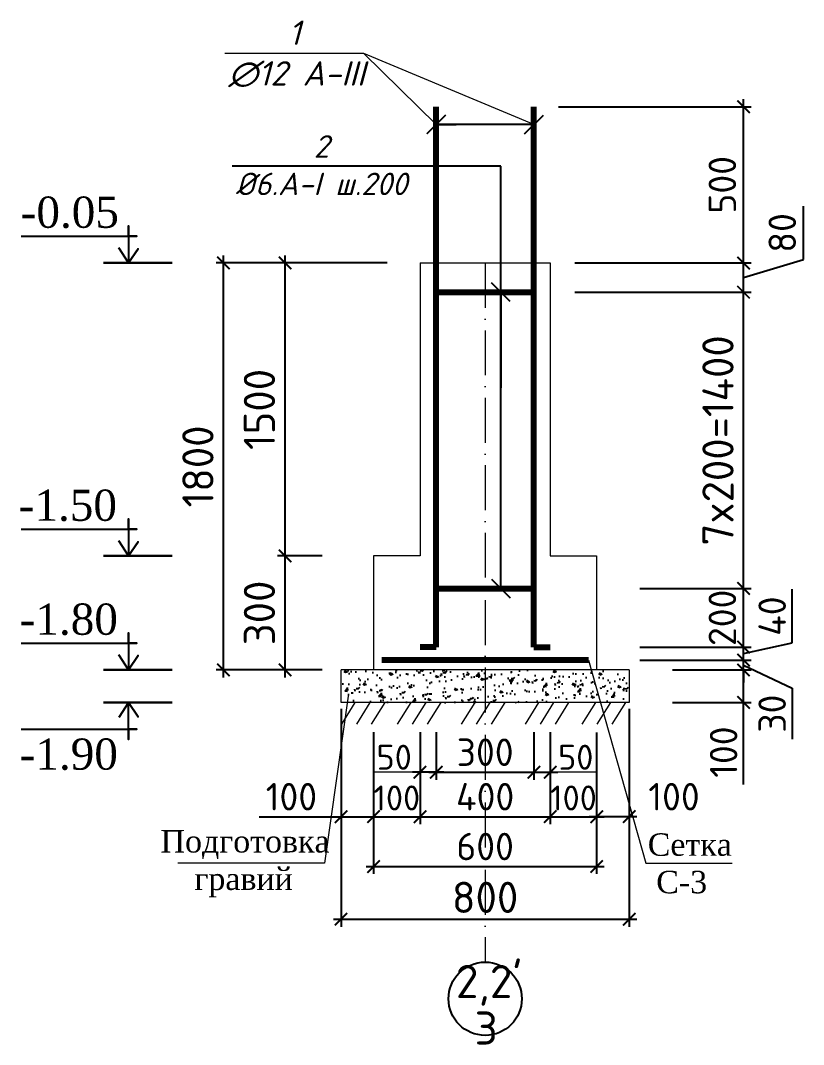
# Model space of a CAD drawing. Header units: millimetres. Extents: x 572274 to 2241483, y -888675 to -304135.
# Drawn here: x 1113603 to 1119873, y -630701 to -622500 of the extents above; entities that cross this region are included whole.
import ezdxf

# ---------------------------------------------------------------- set-up
doc = ezdxf.new("R2010")
doc.units = ezdxf.units.MM
doc.linetypes.add('ACAD_ISO10W100', pattern=[18, 12, -3, 0, -3])
doc.layers.add('Layer7', color=7, linetype='Continuous')
for name, color, linetype, lineweight in [('Линия', 7, 'Continuous', 0), ('Маналит', 252, 'Continuous', 15), ('план', 7, 'Continuous', 40), ('Размер', 150, 'Continuous', 5), ('Размерные линии', 5, 'Continuous', 9)]:
    doc.layers.add(name, color=color, linetype=linetype, lineweight=lineweight)
doc.styles.get("Standard").update_dxf_attribs({"font": 'isocpeur.ttf'})
doc.styles.add('WMF-Times New Roman0', font='times.ttf')
doc.styles.add('стиль1', font='isocpeui.ttf', dxfattribs={"height": 300})
doc.dimstyles.new('1', dxfattribs={"dimtxt": 250, "dimasz": 150, "dimexe": 100, "dimexo": 600, "dimgap": 100, "dimtad": 1, "dimdec": 0, "dimzin": 0, "dimdsep": 46, "dimtxsty": 'Standard', "dimblk": 'OBLIQUE', "dimcen": 100, "dimdle": 100, "dimadec": 0, "dimazin": 0, "dimtfac": 1, "dimtdec": 0, "dimtofl": 0, "dimtmove": 0, "dimatfit": 3, "dimldrblk": 'OBLIQUE', "dimfxl": 0.18, "dimtolj": 1, "dimtzin": 0, "dimarcsym": 1})
doc.dimstyles.new('Copy(2) of ISO-25', dxfattribs={"dimtxt": 300, "dimasz": 180, "dimexe": 60, "dimexo": 0, "dimgap": 80, "dimtad": 1, "dimtxsty": 'Standard', "dimblk": 'ARCHTICK', "dimcen": 150, "dimdle": 60, "dimazin": 0, "dimtfac": 1, "dimtmove": 0, "dimatfit": 3, "dimfxl": 60, "dimarcsym": 0})

# ---------------------------------------------------------------- blocks, each defined once
blk = doc.blocks.new('_ArchTick')
at = {"color": 0, "linetype": 'ByBlock', "const_width": 0.15}
blk.add_lwpolyline([(-0.5, -0.5), (0.5, 0.5)], dxfattribs=at)
blk = doc.blocks.new('*D372')
at = {"layer": 'Defpoints', "color": 0, "lineweight": 25, "transparency": 16777216}
for p in [(1118823.1, -627701.1), (1119393.3, -627701.1), (1118823.1, -627961.8)]:
    blk.add_point(p, dxfattribs=at)
at = {"layer": 'Размер', "color": 0, "lineweight": -2, "transparency": 16777216}
for p, q in [((1119393.3, -628021.8), (1119393.3, -627641.1)), ((1118823.1, -627701.1), (1119453.3, -627701.1)), ((1118823.1, -627961.8), (1119453.3, -627961.8)), ((1119393.3, -628618.3), (1119393.3, -627961.8))]:
    blk.add_line(p, q, dxfattribs=at)
at = {"layer": 'Размер', "color": 0, "lineweight": -2, "transparency": 16777216, "xscale": 100, "yscale": 100, "zscale": 100}
for p, rotation in [((1119393.3, -627701.1), 90), ((1119393.3, -627961.8), 270)]:
    blk.add_blockref('_ArchTick', p, dxfattribs=dict(at, rotation=rotation))
at = {"layer": 'Размер', "color": 0, "transparency": 16777216, "insert": (1119233.3, -628359.3), "char_height": 220, "attachment_point": 5, "rotation": 90}
blk.add_mtext('100', dxfattribs=at)
blk = doc.blocks.new('*D373')
at = {"layer": 'Defpoints', "color": 0, "lineweight": 25, "transparency": 16777216}
for p in [(1118562.3, -627622.8), (1119393.3, -627622.8), (1118823.1, -627701.1)]:
    blk.add_point(p, dxfattribs=at)
at = {"layer": 'Размер', "color": 0, "lineweight": -2, "transparency": 16777216}
for p, q in [((1119393.3, -627622.8), (1119393.3, -627522.8)), ((1118562.3, -627622.8), (1119453.3, -627622.8)), ((1119393.3, -627701.1), (1119393.3, -627622.8)), ((1119393.3, -627701.1), (1119393.3, -627622.8)), ((1119393.3, -627662), (1119782.3, -627847.3)), ((1118823.1, -627701.1), (1119453.3, -627701.1)), ((1119393.3, -627701.1), (1119393.3, -627801.1)), ((1119782.3, -627847.3), (1119782.3, -628255.3))]:
    blk.add_line(p, q, dxfattribs=at)
at = {"layer": 'Размер', "color": 0, "lineweight": -2, "transparency": 16777216, "xscale": 100, "yscale": 100, "zscale": 100}
for p, rotation in [((1119393.3, -627622.8), 270), ((1119393.3, -627701.1), 90)]:
    blk.add_blockref('_ArchTick', p, dxfattribs=dict(at, rotation=rotation))
at = {"layer": 'Размер', "color": 0, "transparency": 16777216, "insert": (1119622.3, -628051.3), "char_height": 220, "attachment_point": 5, "rotation": 90}
blk.add_mtext('30', dxfattribs=at)
blk = doc.blocks.new('*D374')
at = {"layer": 'Defpoints', "color": 0, "lineweight": 25, "transparency": 16777216}
for p in [(1118562.3, -627518.5), (1119393.3, -627518.5), (1118562.3, -627622.8)]:
    blk.add_point(p, dxfattribs=at)
at = {"layer": 'Размер', "color": 0, "lineweight": -2, "transparency": 16777216}
for p, q in [((1119782.3, -627485.4), (1119782.3, -627055.4)), ((1119393.3, -627682.8), (1119393.3, -627458.5)), ((1119393.3, -627570.7), (1119782.3, -627485.4)), ((1118562.3, -627518.5), (1119453.3, -627518.5)), ((1118562.3, -627622.8), (1119453.3, -627622.8))]:
    blk.add_line(p, q, dxfattribs=at)
at = {"layer": 'Размер', "color": 0, "lineweight": -2, "transparency": 16777216, "xscale": 100, "yscale": 100, "zscale": 100}
for p, rotation in [((1119393.3, -627518.5), 90), ((1119393.3, -627622.8), 270)]:
    blk.add_blockref('_ArchTick', p, dxfattribs=dict(at, rotation=rotation))
at = {"layer": 'Размер', "color": 0, "transparency": 16777216, "insert": (1119622.3, -627270.4), "char_height": 220, "attachment_point": 5, "rotation": 90}
blk.add_mtext('40', dxfattribs=at)
blk = doc.blocks.new('*D375')
at = {"layer": 'Defpoints', "color": 0, "lineweight": 25, "transparency": 16777216}
for p in [(1118562.3, -627049.2), (1119393.3, -627049.2), (1118562.3, -627518.5)]:
    blk.add_point(p, dxfattribs=at)
at = {"layer": 'Размер', "color": 0, "lineweight": -2, "transparency": 16777216}
for p, q in [((1119393.3, -627578.5), (1119393.3, -626989.2)), ((1118562.3, -627049.2), (1119453.3, -627049.2)), ((1118562.3, -627518.5), (1119453.3, -627518.5))]:
    blk.add_line(p, q, dxfattribs=at)
at = {"layer": 'Размер', "color": 0, "lineweight": -2, "transparency": 16777216, "xscale": 100, "yscale": 100, "zscale": 100}
for p, rotation in [((1119393.3, -627049.2), 90), ((1119393.3, -627518.5), 270)]:
    blk.add_blockref('_ArchTick', p, dxfattribs=dict(at, rotation=rotation))
at = {"layer": 'Размер', "color": 0, "transparency": 16777216, "insert": (1119223.3, -627283.9), "char_height": 220, "attachment_point": 5, "rotation": 90}
blk.add_mtext('200', dxfattribs=at)
blk = doc.blocks.new('*D376')
at = {"layer": 'Defpoints', "color": 0, "lineweight": 25, "transparency": 16777216}
for p in [(1118040.8, -624676.2), (1119393.3, -624676.2), (1118562.3, -627049.2)]:
    blk.add_point(p, dxfattribs=at)
at = {"layer": 'Размер', "color": 0, "lineweight": -2, "transparency": 16777216}
for p, q in [((1119393.3, -627109.2), (1119393.3, -624616.2)), ((1118040.8, -624676.2), (1119453.3, -624676.2)), ((1118562.3, -627049.2), (1119453.3, -627049.2))]:
    blk.add_line(p, q, dxfattribs=at)
at = {"layer": 'Размер', "color": 0, "lineweight": -2, "transparency": 16777216, "xscale": 100, "yscale": 100, "zscale": 100}
for p, rotation in [((1119393.3, -624676.2), 90), ((1119393.3, -627049.2), 270)]:
    blk.add_blockref('_ArchTick', p, dxfattribs=dict(at, rotation=rotation))
at = {"layer": 'Размер', "color": 0, "transparency": 16777216, "insert": (1119188.3, -625862.7), "char_height": 250, "attachment_point": 5, "rotation": 90}
blk.add_mtext('7x200=1400', dxfattribs=at)
blk = doc.blocks.new('*D377')
at = {"layer": 'Defpoints', "color": 0, "lineweight": 25, "transparency": 16777216}
for p in [(1118040.8, -624441.5), (1119393.3, -624441.5), (1118040.8, -624676.2)]:
    blk.add_point(p, dxfattribs=at)
at = {"layer": 'Размер', "color": 0, "lineweight": -2, "transparency": 16777216}
for p, q in [((1119873.3, -624414.9), (1119873.3, -623986.9)), ((1119393.3, -624736.2), (1119393.3, -624381.5)), ((1118040.8, -624441.5), (1119453.3, -624441.5)), ((1119393.3, -624558.9), (1119873.3, -624414.9)), ((1118040.8, -624676.2), (1119453.3, -624676.2))]:
    blk.add_line(p, q, dxfattribs=at)
at = {"layer": 'Размер', "color": 0, "lineweight": -2, "transparency": 16777216, "xscale": 100, "yscale": 100, "zscale": 100}
for p, rotation in [((1119393.3, -624441.5), 90), ((1119393.3, -624676.2), 270)]:
    blk.add_blockref('_ArchTick', p, dxfattribs=dict(at, rotation=rotation))
at = {"layer": 'Размер', "color": 0, "transparency": 16777216, "insert": (1119703.3, -624200.9), "char_height": 220, "attachment_point": 5, "rotation": 90}
blk.add_mtext('80', dxfattribs=at)
blk = doc.blocks.new('*D378')
at = {"layer": 'Defpoints', "color": 0, "lineweight": 25, "transparency": 16777216}
for p in [(1117910.4, -623189.9), (1119393.3, -623189.9), (1118040.8, -624441.5)]:
    blk.add_point(p, dxfattribs=at)
at = {"layer": 'Размер', "color": 0, "lineweight": -2, "transparency": 16777216}
for p, q in [((1119393.3, -624501.5), (1119393.3, -623129.9)), ((1117910.4, -623189.9), (1119453.3, -623189.9)), ((1118040.8, -624441.5), (1119453.3, -624441.5))]:
    blk.add_line(p, q, dxfattribs=at)
at = {"layer": 'Размер', "color": 0, "lineweight": -2, "transparency": 16777216, "xscale": 100, "yscale": 100, "zscale": 100}
for p, rotation in [((1119393.3, -623189.9), 90), ((1119393.3, -624441.5), 270)]:
    blk.add_blockref('_ArchTick', p, dxfattribs=dict(at, rotation=rotation))
at = {"layer": 'Размер', "color": 0, "transparency": 16777216, "insert": (1119223.3, -623815.7), "char_height": 220, "attachment_point": 5, "rotation": 90}
blk.add_mtext('500', dxfattribs=at)
blk = doc.blocks.new('*D379')
at = {"layer": 'Defpoints', "color": 0, "lineweight": 25, "transparency": 16777216}
for p in [(1115721.2, -626788.4), (1116017.4, -626788.4), (1116017.4, -627701.1)]:
    blk.add_point(p, dxfattribs=at)
at = {"layer": 'Размер', "color": 0, "lineweight": -2, "transparency": 16777216}
for p, q in [((1115721.2, -627761.1), (1115721.2, -626728.4)), ((1116017.4, -626788.4), (1115661.2, -626788.4)), ((1116017.4, -627701.1), (1115661.2, -627701.1))]:
    blk.add_line(p, q, dxfattribs=at)
at = {"layer": 'Размер', "color": 0, "lineweight": -2, "transparency": 16777216, "xscale": 100, "yscale": 100, "zscale": 100}
for p, rotation in [((1115721.2, -626788.4), 90), ((1115721.2, -627701.1), 270)]:
    blk.add_blockref('_ArchTick', p, dxfattribs=dict(at, rotation=rotation))
at = {"layer": 'Размер', "color": 0, "transparency": 16777216, "insert": (1115516.2, -627244.7), "char_height": 250, "attachment_point": 5, "rotation": 90}
blk.add_mtext('300', dxfattribs=at)
blk = doc.blocks.new('*D380')
at = {"layer": 'Defpoints', "color": 0, "lineweight": 25, "transparency": 16777216}
for p in [(1115721.2, -624441.5), (1116538.9, -624441.5), (1116017.4, -626788.4)]:
    blk.add_point(p, dxfattribs=at)
at = {"layer": 'Размер', "color": 0, "lineweight": -2, "transparency": 16777216}
for p, q in [((1115721.2, -626848.4), (1115721.2, -624381.5)), ((1116538.9, -624441.5), (1115661.2, -624441.5)), ((1116017.4, -626788.4), (1115661.2, -626788.4))]:
    blk.add_line(p, q, dxfattribs=at)
at = {"layer": 'Размер', "color": 0, "lineweight": -2, "transparency": 16777216, "xscale": 100, "yscale": 100, "zscale": 100}
for p, rotation in [((1115721.2, -624441.5), 90), ((1115721.2, -626788.4), 270)]:
    blk.add_blockref('_ArchTick', p, dxfattribs=dict(at, rotation=rotation))
at = {"layer": 'Размер', "color": 0, "transparency": 16777216, "insert": (1115516.2, -625615), "char_height": 250, "attachment_point": 5, "rotation": 90}
blk.add_mtext('1500', dxfattribs=at)
blk = doc.blocks.new('_Oblique')
at = {"color": 0, "linetype": 'ByBlock', "lineweight": -2}
blk.add_line((-0.5, -0.5), (0.5, 0.5), dxfattribs=at)
blk = doc.blocks.new('*D381')
at = {"layer": 'Defpoints', "color": 0, "lineweight": 25, "transparency": 16777216}
for p in [(1116430.7, -628200.7), (1118216.8, -628201.1), (1118216.8, -629275.5)]:
    blk.add_point(p, dxfattribs=at)
at = {"layer": 'Размер', "color": 0, "lineweight": -2, "transparency": 16777216}
for p, q in [((1116430.7, -628200.7), (1116430.7, -629335.5)), ((1118216.8, -628201.1), (1118216.8, -629335.5)), ((1116370.7, -629275.5), (1118276.8, -629275.5))]:
    blk.add_line(p, q, dxfattribs=at)
at = {"layer": 'Размер', "color": 0, "lineweight": -2, "transparency": 16777216, "xscale": 100, "yscale": 100, "zscale": 100, "rotation": 180}
blk.add_blockref('_ArchTick', (1116430.7, -629275.5), dxfattribs=at)
at = {"layer": 'Размер', "color": 0, "lineweight": -2, "transparency": 16777216, "xscale": 100, "yscale": 100, "zscale": 100}
blk.add_blockref('_ArchTick', (1118216.8, -629275.5), dxfattribs=at)
at = {"layer": 'Размер', "color": 0, "transparency": 16777216, "insert": (1117323.7, -629115.5), "char_height": 220, "attachment_point": 5}
blk.add_mtext('600', dxfattribs=at)
blk = doc.blocks.new('*D382')
at = {"layer": 'Defpoints', "color": 0, "lineweight": 25, "transparency": 16777216}
for p in [(1116430.7, -628200.7), (1116802.2, -628200.7), (1116802.2, -628876.6)]:
    blk.add_point(p, dxfattribs=at)
at = {"layer": 'Размер', "color": 0, "lineweight": -2, "transparency": 16777216}
for p, q in [((1116430.7, -628200.7), (1116430.7, -628936.6)), ((1116802.2, -628200.7), (1116802.2, -628936.6)), ((1116370.7, -628876.6), (1116862.2, -628876.6))]:
    blk.add_line(p, q, dxfattribs=at)
at = {"layer": 'Размер', "color": 0, "lineweight": -2, "transparency": 16777216, "xscale": 100, "yscale": 100, "zscale": 100, "rotation": 180}
blk.add_blockref('_ArchTick', (1116430.7, -628876.6), dxfattribs=at)
at = {"layer": 'Размер', "color": 0, "lineweight": -2, "transparency": 16777216, "xscale": 100, "yscale": 100, "zscale": 100}
blk.add_blockref('_ArchTick', (1116802.2, -628876.6), dxfattribs=at)
at = {"layer": 'Размер', "color": 0, "transparency": 16777216, "insert": (1116616.4, -628726.6), "char_height": 200, "attachment_point": 5}
blk.add_mtext('100', dxfattribs=at)
blk = doc.blocks.new('*D383')
at = {"layer": 'Defpoints', "color": 0, "lineweight": 25, "transparency": 16777216}
for p in [(1116802.2, -628200.7), (1117845.3, -628200.7), (1117845.3, -628876.6)]:
    blk.add_point(p, dxfattribs=at)
at = {"layer": 'Размер', "color": 0, "lineweight": -2, "transparency": 16777216}
for p, q in [((1116802.2, -628200.7), (1116802.2, -628936.6)), ((1117845.3, -628200.7), (1117845.3, -628936.6)), ((1116742.2, -628876.6), (1117905.3, -628876.6))]:
    blk.add_line(p, q, dxfattribs=at)
at = {"layer": 'Размер', "color": 0, "lineweight": -2, "transparency": 16777216, "xscale": 100, "yscale": 100, "zscale": 100, "rotation": 180}
blk.add_blockref('_ArchTick', (1116802.2, -628876.6), dxfattribs=at)
at = {"layer": 'Размер', "color": 0, "lineweight": -2, "transparency": 16777216, "xscale": 100, "yscale": 100, "zscale": 100}
blk.add_blockref('_ArchTick', (1117845.3, -628876.6), dxfattribs=at)
at = {"layer": 'Размер', "color": 0, "transparency": 16777216, "insert": (1117323.7, -628716.6), "char_height": 220, "attachment_point": 5}
blk.add_mtext('400', dxfattribs=at)
blk = doc.blocks.new('*D384')
at = {"layer": 'Defpoints', "color": 0, "lineweight": 25, "transparency": 16777216}
for p in [(1117845.3, -628200.7), (1118216.8, -628201.1), (1118216.8, -628876.6)]:
    blk.add_point(p, dxfattribs=at)
at = {"layer": 'Размер', "color": 0, "lineweight": -2, "transparency": 16777216}
for p, q in [((1117845.3, -628200.7), (1117845.3, -628936.6)), ((1118216.8, -628201.1), (1118216.8, -628936.6)), ((1117785.3, -628876.6), (1118276.8, -628876.6))]:
    blk.add_line(p, q, dxfattribs=at)
at = {"layer": 'Размер', "color": 0, "lineweight": -2, "transparency": 16777216, "xscale": 100, "yscale": 100, "zscale": 100, "rotation": 180}
blk.add_blockref('_ArchTick', (1117845.3, -628876.6), dxfattribs=at)
at = {"layer": 'Размер', "color": 0, "lineweight": -2, "transparency": 16777216, "xscale": 100, "yscale": 100, "zscale": 100}
blk.add_blockref('_ArchTick', (1118216.8, -628876.6), dxfattribs=at)
at = {"layer": 'Размер', "color": 0, "transparency": 16777216, "insert": (1118031, -628726.6), "char_height": 200, "attachment_point": 5}
blk.add_mtext('100', dxfattribs=at)
blk = doc.blocks.new('*D385')
at = {"layer": 'Defpoints', "color": 0, "lineweight": 25, "transparency": 16777216}
for p in [(1116932.6, -628200.7), (1117714.9, -628200.7), (1117714.9, -628520.3)]:
    blk.add_point(p, dxfattribs=at)
at = {"layer": 'Размер', "color": 0, "lineweight": -2, "transparency": 16777216}
for p, q in [((1116932.6, -628200.7), (1116932.6, -628580.3)), ((1117714.9, -628200.7), (1117714.9, -628580.3)), ((1116872.6, -628520.3), (1117774.9, -628520.3))]:
    blk.add_line(p, q, dxfattribs=at)
at = {"layer": 'Размер', "color": 0, "lineweight": -2, "transparency": 16777216, "xscale": 100, "yscale": 100, "zscale": 100, "rotation": 180}
blk.add_blockref('_ArchTick', (1116932.6, -628520.3), dxfattribs=at)
at = {"layer": 'Размер', "color": 0, "lineweight": -2, "transparency": 16777216, "xscale": 100, "yscale": 100, "zscale": 100}
blk.add_blockref('_ArchTick', (1117714.9, -628520.3), dxfattribs=at)
at = {"layer": 'Размер', "color": 0, "transparency": 16777216, "insert": (1117323.7, -628360.3), "char_height": 220, "attachment_point": 5}
blk.add_mtext('300', dxfattribs=at)
blk = doc.blocks.new('*D386')
at = {"layer": 'Defpoints', "color": 0, "lineweight": 25, "transparency": 16777216}
for p in [(1117714.9, -628200.7), (1117845.3, -628201.1), (1117845.3, -628520.3)]:
    blk.add_point(p, dxfattribs=at)
at = {"layer": 'Размер', "color": 0, "lineweight": -2, "transparency": 16777216}
for p, q in [((1117714.9, -628200.7), (1117714.9, -628580.3)), ((1117845.3, -628201.1), (1117845.3, -628580.3)), ((1117654.9, -628520.3), (1117905.3, -628520.3))]:
    blk.add_line(p, q, dxfattribs=at)
at = {"layer": 'Размер', "color": 0, "lineweight": -2, "transparency": 16777216, "xscale": 100, "yscale": 100, "zscale": 100, "rotation": 180}
blk.add_blockref('_ArchTick', (1117714.9, -628520.3), dxfattribs=at)
at = {"layer": 'Размер', "color": 0, "lineweight": -2, "transparency": 16777216, "xscale": 100, "yscale": 100, "zscale": 100}
blk.add_blockref('_ArchTick', (1117845.3, -628520.3), dxfattribs=at)
at = {"layer": 'Размер', "color": 0, "transparency": 16777216, "insert": (1118049.2, -628400.3), "char_height": 200, "attachment_point": 5}
blk.add_mtext('50', dxfattribs=at)
blk = doc.blocks.new('*D387')
at = {"layer": 'Defpoints', "color": 0, "lineweight": 25, "transparency": 16777216}
for p in [(1116169.9, -627961.8), (1118477.5, -627961.8), (1118477.5, -629697.6)]:
    blk.add_point(p, dxfattribs=at)
at = {"layer": 'Размер', "color": 0, "lineweight": -2, "transparency": 16777216}
for p, q in [((1116169.9, -628011.8), (1116169.9, -629757.6)), ((1118477.5, -628011.8), (1118477.5, -629757.6)), ((1116109.9, -629697.6), (1118537.5, -629697.6))]:
    blk.add_line(p, q, dxfattribs=at)
at = {"layer": 'Размер', "color": 0, "lineweight": -2, "transparency": 16777216, "xscale": 100, "yscale": 100, "zscale": 100, "rotation": 180}
blk.add_blockref('_ArchTick', (1116169.9, -629697.6), dxfattribs=at)
at = {"layer": 'Размер', "color": 0, "lineweight": -2, "transparency": 16777216, "xscale": 100, "yscale": 100, "zscale": 100}
blk.add_blockref('_ArchTick', (1118477.5, -629697.6), dxfattribs=at)
at = {"layer": 'Размер', "color": 0, "transparency": 16777216, "insert": (1117323.7, -629522.6), "char_height": 250, "attachment_point": 5}
blk.add_mtext('800', dxfattribs=at)
blk = doc.blocks.new('*D388')
at = {"layer": 'Defpoints', "color": 0, "lineweight": 25, "transparency": 16777216}
for p in [(1115228.8, -624441.5), (1115672.3, -624441.5), (1115672.3, -627701.1)]:
    blk.add_point(p, dxfattribs=at)
at = {"layer": 'Размер', "color": 0, "lineweight": -2, "transparency": 16777216}
for p, q in [((1115228.8, -627761.1), (1115228.8, -624381.5)), ((1115672.3, -624441.5), (1115168.8, -624441.5)), ((1115672.3, -627701.1), (1115168.8, -627701.1))]:
    blk.add_line(p, q, dxfattribs=at)
at = {"layer": 'Размер', "color": 0, "lineweight": -2, "transparency": 16777216, "xscale": 100, "yscale": 100, "zscale": 100}
for p, rotation in [((1115228.8, -624441.5), 90), ((1115228.8, -627701.1), 270)]:
    blk.add_blockref('_ArchTick', p, dxfattribs=dict(at, rotation=rotation))
at = {"layer": 'Размер', "color": 0, "transparency": 16777216, "insert": (1115023.8, -626071.3), "char_height": 250, "attachment_point": 5, "rotation": 90}
blk.add_mtext('1800', dxfattribs=at)
blk = doc.blocks.new('*D389')
at = {"layer": 'Defpoints', "color": 0, "lineweight": 25, "transparency": 16777216}
for p in [(1116169.9, -628306.4), (1116430.7, -628306.4), (1116430.7, -628876.6)]:
    blk.add_point(p, dxfattribs=at)
at = {"layer": 'Размер', "color": 0, "lineweight": -2, "transparency": 16777216}
for p, q in [((1116169.9, -628306.4), (1116169.9, -628936.6)), ((1116430.7, -628306.4), (1116430.7, -628936.6)), ((1115513.4, -628876.6), (1116169.9, -628876.6)), ((1116109.9, -628876.6), (1116490.7, -628876.6))]:
    blk.add_line(p, q, dxfattribs=at)
at = {"layer": 'Размер', "color": 0, "lineweight": -2, "transparency": 16777216, "xscale": 100, "yscale": 100, "zscale": 100, "rotation": 180}
blk.add_blockref('_ArchTick', (1116169.9, -628876.6), dxfattribs=at)
at = {"layer": 'Размер', "color": 0, "lineweight": -2, "transparency": 16777216, "xscale": 100, "yscale": 100, "zscale": 100}
blk.add_blockref('_ArchTick', (1116430.7, -628876.6), dxfattribs=at)
at = {"layer": 'Размер', "color": 0, "transparency": 16777216, "insert": (1115772.4, -628716.6), "char_height": 220, "attachment_point": 5}
blk.add_mtext('100', dxfattribs=at)
blk = doc.blocks.new('*D390')
at = {"layer": 'Defpoints', "color": 0, "lineweight": 25, "transparency": 16777216}
for p in [(1118216.8, -628306.4), (1118477.5, -628306.4), (1118216.8, -628876.6)]:
    blk.add_point(p, dxfattribs=at)
at = {"layer": 'Размер', "color": 0, "lineweight": -2, "transparency": 16777216}
for p, q in [((1118216.8, -628306.4), (1118216.8, -628936.6)), ((1118477.5, -628306.4), (1118477.5, -628936.6)), ((1118537.5, -628876.6), (1118156.8, -628876.6))]:
    blk.add_line(p, q, dxfattribs=at)
at = {"layer": 'Размер', "color": 0, "lineweight": -2, "transparency": 16777216, "xscale": 100, "yscale": 100, "zscale": 100, "rotation": 180}
blk.add_blockref('_ArchTick', (1118216.8, -628876.6), dxfattribs=at)
at = {"layer": 'Размер', "color": 0, "lineweight": -2, "transparency": 16777216, "xscale": 100, "yscale": 100, "zscale": 100}
blk.add_blockref('_ArchTick', (1118477.5, -628876.6), dxfattribs=at)
at = {"layer": 'Размер', "color": 0, "transparency": 16777216, "insert": (1118836.2, -628716.6), "char_height": 220, "attachment_point": 5}
blk.add_mtext('100', dxfattribs=at)
blk = doc.blocks.new('*D391')
at = {"layer": 'Defpoints', "color": 0, "lineweight": 25, "transparency": 16777216}
for p in [(1116802.2, -628201.1), (1116932.6, -628200.7), (1116802.2, -628520.3)]:
    blk.add_point(p, dxfattribs=at)
at = {"layer": 'Размер', "color": 0, "lineweight": -2, "transparency": 16777216}
for p, q in [((1116802.2, -628201.1), (1116802.2, -628580.3)), ((1116932.6, -628200.7), (1116932.6, -628580.3)), ((1116992.6, -628520.3), (1116742.2, -628520.3))]:
    blk.add_line(p, q, dxfattribs=at)
at = {"layer": 'Размер', "color": 0, "lineweight": -2, "transparency": 16777216, "xscale": 100, "yscale": 100, "zscale": 100, "rotation": 180}
blk.add_blockref('_ArchTick', (1116802.2, -628520.3), dxfattribs=at)
at = {"layer": 'Размер', "color": 0, "lineweight": -2, "transparency": 16777216, "xscale": 100, "yscale": 100, "zscale": 100}
blk.add_blockref('_ArchTick', (1116932.6, -628520.3), dxfattribs=at)
at = {"layer": 'Размер', "color": 0, "transparency": 16777216, "insert": (1116595.2, -628400.3), "char_height": 200, "attachment_point": 5}
blk.add_mtext('50', dxfattribs=at)

msp = doc.modelspace()

# ---------------------------------------------------------------- hatches: boundary and pattern name
at = {"lineweight": 25}
h = msp.add_hatch(dxfattribs=at)
h.set_pattern_fill('AR-CONC', color=256, style=0)
h.set_pattern_definition([(50, (-1789103.95, 2231085.23), (182.184669, -15.9390855), [19.05, -209.55]), (355, (-1789103.95, 2231085.23), (-35.242826, 191.056643), [15.24, -167.64]), (100.451, (-1789088.77, 2231083.9), (146.942502, 175.116688), [16.19, -178.09]), (46.1842, (-1789103.95, 2231136.03), (271.079041, -42.042328), [28.575, -314.325]), (96.6356, (-1789081.36, 2231132.53), (237.404234, 247.425556), [24.285, -267.135]), (351.184, (-1789103.95, 2231136.03), (237.404606, 247.425118), [22.86, -251.46]), (21, (-1789078.55, 2231123.33), (151.61488, -102.2655185), [19.05, -209.55]), (326, (-1789078.55, 2231123.33), (61.802028, 184.187966), [15.24, -167.64]), (71.4514, (-1789065.92, 2231114.8), (213.416491, 81.922858), [16.19, -178.09]), (37.5, (-1789103.95, 2231085.23), (3.0886033, 84.5550389), [0, -165.608, 0, -170.18, 0, -168.275]), (7.5, (-1789103.95, 2231085.23), (66.8196625, 100.1805748), [0, -97.028, 0, -161.798, 0, -64.135]), (327.5, (-1789160.59, 2231085.23), (135.5905952, -5.728744), [0, -63.5, 0, -198.12, 0, -262.89]), (317.5, (-1789185.99, 2231085.23), (148.1291814, 25.426491), [0, -82.55, 0, -131.572, 0, -186.69])])
h.paths.add_polyline_path([(1116169.912, -627701.072), (1116169.912, -627961.835), (1118477.538, -627961.835), (1118477.538, -627701.072)])

# ---------------------------------------------------------------- linework, layer by layer
at = {"color": 7}
for points in [[(1113609.252, -624227.105), (1114533.552, -624227.105), (1114468.506, -624227.105), (1114468.506, -624144.823), (1114468.506, -624441.539), (1114546.453, -624327.332), (1114468.506, -624441.539), (1114390.559, -624320.559)], [(1113609.252, -626573.969), (1114533.552, -626573.969), (1114468.506, -626573.969), (1114468.506, -626491.686), (1114468.506, -626788.403), (1114546.453, -626674.196), (1114468.506, -626788.403), (1114390.559, -626667.422)], [(1113609.252, -627486.638), (1114533.552, -627486.638), (1114468.506, -627486.638), (1114468.506, -627404.356), (1114468.506, -627701.072), (1114546.453, -627586.865), (1114468.506, -627701.072), (1114390.559, -627580.091)], [(1113609.252, -628176.269), (1114533.552, -628176.269), (1114468.506, -628176.269), (1114468.506, -628258.551), (1114468.506, -627961.835), (1114546.453, -628076.042), (1114468.506, -627961.835), (1114390.559, -628082.816)]]:
    msp.add_lwpolyline(points, dxfattribs=at)
at = {"layer": 'Layer7'}
msp.add_circle((1117323.725, -630334.735), 293.358, dxfattribs=at)
at = {"layer": 'Линия', "linetype": 'ACAD_ISO10W100', "ltscale": 30}
msp.add_line((1117323.725, -624441.539), (1117323.725, -630041.377), dxfattribs=at)
at = {"layer": 'Маналит', "color": 0, "lineweight": 30, "ltscale": 5}
for p, q in [((1114267.085, -624441.539), (1114817.692, -624441.539)), ((1114267.085, -626788.403), (1114817.692, -626788.403)), ((1114267.085, -627701.072), (1114817.692, -627701.072)), ((1114267.085, -627961.835), (1114817.692, -627961.835))]:
    msp.add_line(p, q, dxfattribs=at)
at = {"layer": 'план', "lineweight": 80}
for p, q in [((1116932.581, -627518.538), (1116932.581, -623189.879)), ((1117714.869, -627518.538), (1117714.869, -623189.879)), ((1116932.581, -624676.226), (1117714.869, -624676.226)), ((1116932.581, -627049.166), (1117714.869, -627049.166)), ((1116932.581, -627518.538), (1116802.2, -627518.538)), ((1117714.869, -627518.538), (1117845.25, -627518.538)), ((1118151.776, -627622.843), (1116495.675, -627622.843))]:
    msp.add_line(p, q, dxfattribs=at)
at = {"layer": 'план', "lineweight": 0}
for p, q in [((1116802.2, -624441.539), (1117845.25, -624441.539)), ((1116802.2, -624441.539), (1116802.2, -626788.403)), ((1117845.25, -624441.539), (1117845.25, -626788.403)), ((1116802.2, -626788.403), (1116430.675, -626788.403)), ((1116430.675, -626788.403), (1116430.675, -627701.072)), ((1117845.25, -626788.403), (1118216.776, -626788.403)), ((1118216.776, -626788.403), (1118216.776, -627701.072)), ((1118477.538, -627701.072), (1116169.912, -627701.072)), ((1116169.912, -627961.835), (1116169.912, -627701.072)), ((1118477.538, -627701.072), (1118477.538, -627961.835)), ((1118477.538, -627961.835), (1116169.912, -627961.835))]:
    msp.add_line(p, q, dxfattribs=at)
at = {"layer": 'Размер', "color": 0}
for p, q in [((1116280.567, -627961.835), (1116172.349, -628135.148)), ((1116400.567, -627961.835), (1116292.349, -628135.148)), ((1116520.567, -627961.835), (1116412.349, -628135.148)), ((1116728.719, -627961.835), (1116620.502, -628135.148)), ((1116848.719, -627961.835), (1116740.502, -628135.148)), ((1116968.719, -627961.835), (1116860.502, -628135.148)), ((1117240.22, -627961.835), (1117132.003, -628135.148)), ((1117360.22, -627961.835), (1117252.003, -628135.148)), ((1117480.22, -627961.835), (1117372.003, -628135.148)), ((1117751.721, -627961.835), (1117643.504, -628135.148)), ((1117871.721, -627961.835), (1117763.504, -628135.148)), ((1117991.721, -627961.835), (1117883.504, -628135.148)), ((1118206.469, -627961.835), (1118098.251, -628135.148)), ((1118326.469, -627961.835), (1118218.251, -628135.148)), ((1118446.469, -627961.835), (1118338.251, -628135.148))]:
    msp.add_line(p, q, dxfattribs=at)
at = {"layer": 'Размер'}
for p, q in [((1116802.2, -628520.284), (1116430.675, -628520.284)), ((1118216.776, -628520.284), (1117845.25, -628520.284))]:
    msp.add_line(p, q, dxfattribs=at)
for points in [[(1118151.776, -627622.843), (1118611.399, -629249.996), (1119303.222, -629249.996)], [(1116229.089, -627891.813), (1116038.146, -629249.996), (1114863.52, -629249.996)]]:
    msp.add_lwpolyline(points, dxfattribs=at)
at = {"layer": 'Размерные линии', "lineweight": 0}
for p, q in [((1116351.589, -622763.108), (1115238.491, -622763.108)), ((1117007.608, -623257.928), (1116857.555, -623408.776))]:
    msp.add_line(p, q, dxfattribs=at)
msp.add_lwpolyline([(1117714.869, -623333.352), (1116351.589, -622763.108), (1116932.581, -623333.352)], dxfattribs=at)

# ---------------------------------------------------------------- texts
for s, height, p in [("2,2'", 265.0884, (1117089.286, -630329.465)), ('3', 265.088, (1117239.245, -630702.154))]:
    msp.add_text(s, height=height).set_placement(p)
at = {"layer": 'Линия', "style": 'стиль1'}
for s, insert, char_height, width, attachment_point in [('\\pi550.29;1\\P\\pi69.282;∅12 А-III ', (1115198.648, -622499.588), 195.57196, 1171.54001, 1), ('2\\P%%C6.А-I ш.200', (1116012.825, -623418.403), 180, 1671.44462, 2)]:
    msp.add_mtext(s, dxfattribs=dict(at, insert=insert, char_height=char_height, width=width, attachment_point=attachment_point))
at = {"layer": 'план', "color": 7, "linetype": 'Continuous', "lineweight": 0, "char_height": 250, "width": 851.64143, "attachment_point": 3, "style": 'WMF-Times New Roman0'}
for s, insert in [('-0.05', (1114391.164, -623910.071)), ('{\\fTimes New Roman|b0|i0|c238|p18;-1.}5{\\fTimes New Roman|b0|i0|c238|p18;0}', (1114375.4, -626256.934)), ('{\\fTimes New Roman|b0|i0|c238|p18;-1.}8{\\fTimes New Roman|b0|i0|c238|p18;0}', (1114382.823, -627169.603)), ('{\\fTimes New Roman|b0|i0|c238|p18;-1.}9{\\fTimes New Roman|b0|i0|c238|p18;0}', (1114382.823, -628250.006))]:
    msp.add_mtext(s, dxfattribs=dict(at, insert=insert))
at = {"layer": 'Размер', "char_height": 180, "width": 3878.27187, "attachment_point": 1, "style": 'WMF-Times New Roman0'}
for s, insert in [('Подготовка\\P    гравий', (1114724.268, -628983.438)), ('Сетка \\P С{\\fTimes New Roman|b0|i0|c238|p18;-3}', (1118625.904, -629009.879))]:
    msp.add_mtext(s, dxfattribs=dict(at, insert=insert))

# ---------------------------------------------------------------- dimensions: what is measured, and where the dimension line sits
at = {"layer": 'Размер'}
for base, p1, p2, text, override, picture, middle in [((1119393.317, -623189.879), (1118040.822, -624441.539), (1117910.441, -623189.879), '500', {"dimtxt": 220, "dimasz": 100, "dimgap": 60, "dimtmove": 1}, '*D378', (1119223.317, -623815.709)), ((1119393.317, -624441.539), (1118040.822, -624676.226), (1118040.822, -624441.539), '80', {"dimtxt": 220, "dimasz": 100, "dimgap": 60, "dimtmove": 1}, '*D377', (1119703.317, -624354.883)), ((1115228.754, -624441.539), (1115672.27, -627701.072), (1115672.27, -624441.539), '1800', {"dimtxt": 250, "dimasz": 100, "dimtmove": 1}, '*D388', (1115023.754, -626071.306)), ((1119393.317, -624676.226), (1118562.348, -627049.166), (1118040.822, -624676.226), '7x200=1400', {"dimtxt": 250, "dimasz": 100, "dimgap": 80, "dimtmove": 1}, '*D376', (1119188.317, -625862.696))]:
    dim = msp.add_linear_dim(base=base, p1=p1, p2=p2, angle=90, text=text, dimstyle='Copy(2) of ISO-25', override=override, dxfattribs=at)
    dim.commit()
    dim.dimension.update_dxf_attribs({"geometry": picture, "text_midpoint": middle})
for base, p1, p2, angle, text, override, picture, middle in [((1115721.163, -624441.539), (1116017.413, -626788.403), (1116538.938, -624441.539), 90, '1500', {"dimtxt": 250, "dimasz": 100, "dimtmove": 1}, '*D380', (1115721.163, -625614.971)), ((1115721.163, -626788.403), (1116017.413, -627701.072), (1116017.413, -626788.403), 90, '300', {"dimtxt": 250, "dimasz": 100, "dimtmove": 1}, '*D379', (1115721.163, -627244.738)), ((1119393.317, -627049.166), (1118562.348, -627518.538), (1118562.348, -627049.166), 90, '200', {"dimtxt": 220, "dimasz": 100, "dimgap": 60, "dimtmove": 1}, '*D375', (1119393.317, -627283.852)), ((1119393.317, -627518.538), (1118562.348, -627622.843), (1118562.348, -627518.538), 90, '40', {"dimtxt": 220, "dimasz": 100, "dimgap": 50, "dimtmove": 1}, '*D374', (1119782.254, -627435.36)), ((1119393.317, -627622.843), (1118823.11, -627701.072), (1118562.348, -627622.843), 90, '30', {"dimtxt": 220, "dimasz": 100, "dimgap": 50, "dimtmove": 1}, '*D373', (1119782.254, -627897.281)), ((1119393.317, -627701.072), (1118823.11, -627961.835), (1118823.11, -627701.072), 90, '100', {"dimtxt": 220, "dimasz": 100, "dimgap": 50, "dimtmove": 1}, '*D372', (1119393.317, -628359.303)), ((1116802.2, -628520.284), (1116932.581, -628200.725), (1116802.2, -628201.051), 180, '50', {"dimtxt": 200, "dimasz": 100, "dimgap": 20, "dimtmove": 1}, '*D391', (1116595.187, -628520.284)), ((1118216.776, -628876.601), (1118477.538, -628306.395), (1118216.776, -628306.395), 180, '100', {"dimtxt": 220, "dimasz": 100, "dimgap": 50, "dimtmove": 1}, '*D390', (1118836.231, -628876.601))]:
    dim = msp.add_linear_dim(base=base, p1=p1, p2=p2, angle=angle, text=text, dimstyle='Copy(2) of ISO-25', override=override, dxfattribs=at)
    dim.commit()
    dim.dimension.update_dxf_attribs({"geometry": picture, "text_midpoint": middle, "dimtype": 160})
for base, p1, p2, text, override, picture, middle in [((1118477.538, -629697.57), (1116169.912, -627961.835), (1118477.538, -627961.835), '800', {"dimtxt": 250, "dimasz": 100, "dimexo": 50, "dimgap": 50, "dimtmove": 1}, '*D387', (1117323.725, -629522.57)), ((1118216.776, -629275.482), (1116430.675, -628200.725), (1118216.776, -628201.051), '600', {"dimtxt": 220, "dimasz": 100, "dimgap": 50, "dimtmove": 1}, '*D381', (1117323.725, -629115.482)), ((1117845.25, -628876.601), (1116802.2, -628200.725), (1117845.25, -628200.725), '400', {"dimtxt": 220, "dimasz": 100, "dimgap": 50, "dimtmove": 1}, '*D383', (1117323.725, -628716.601)), ((1117714.869, -628520.284), (1116932.581, -628200.725), (1117714.869, -628200.725), '300', {"dimtxt": 220, "dimasz": 100, "dimgap": 50, "dimtmove": 1}, '*D385', (1117323.725, -628360.284))]:
    dim = msp.add_linear_dim(base=base, p1=p1, p2=p2, text=text, dimstyle='Copy(2) of ISO-25', override=override, dxfattribs=at)
    dim.commit()
    dim.dimension.update_dxf_attribs({"geometry": picture, "text_midpoint": middle})
for base, p1, p2, text, override, picture, middle in [((1116802.2, -628876.601), (1116430.675, -628200.725), (1116802.2, -628200.725), '100', {"dimtxt": 200, "dimasz": 100, "dimgap": 50, "dimtmove": 1}, '*D382', (1116616.437, -628876.601)), ((1117845.25, -628520.284), (1117714.869, -628200.725), (1117845.25, -628201.051), '50', {"dimtxt": 200, "dimasz": 100, "dimgap": 20, "dimtmove": 1}, '*D386', (1118049.201, -628520.284)), ((1118216.776, -628876.601), (1117845.25, -628200.725), (1118216.776, -628201.051), '100', {"dimtxt": 200, "dimasz": 100, "dimgap": 50, "dimtmove": 1}, '*D384', (1118031.013, -628876.601)), ((1116430.675, -628876.601), (1116169.912, -628306.395), (1116430.675, -628306.395), '100', {"dimtxt": 220, "dimasz": 100, "dimgap": 50, "dimtmove": 1}, '*D389', (1115772.444, -628876.601))]:
    dim = msp.add_linear_dim(base=base, p1=p1, p2=p2, text=text, dimstyle='Copy(2) of ISO-25', override=override, dxfattribs=at)
    dim.commit()
    dim.dimension.update_dxf_attribs({"geometry": picture, "text_midpoint": middle, "dimtype": 160})

# ---------------------------------------------------------------- leaders
at = {"layer": 'Размерные линии', "lineweight": 0}
for points, override in [([(1116932.581, -623333.352), (1117090.891, -623333.352)], {"dimgap": 0.625, "dimtad": 0}), ([(1117714.869, -623333.352), (1116932.581, -623333.352)], {"dimgap": 0.625, "dimtad": 0}), ([(1117449.584, -627049.166), (1117449.584, -623666.043), (1115296.923, -623666.043)], {"dimtad": 0}), ([(1117449.584, -624676.226), (1117449.584, -625440.937)], {"dimtad": 0})]:
    msp.add_leader(points, dimstyle='1', override=override, dxfattribs=at)

doc.saveas('drawing.dxf')
